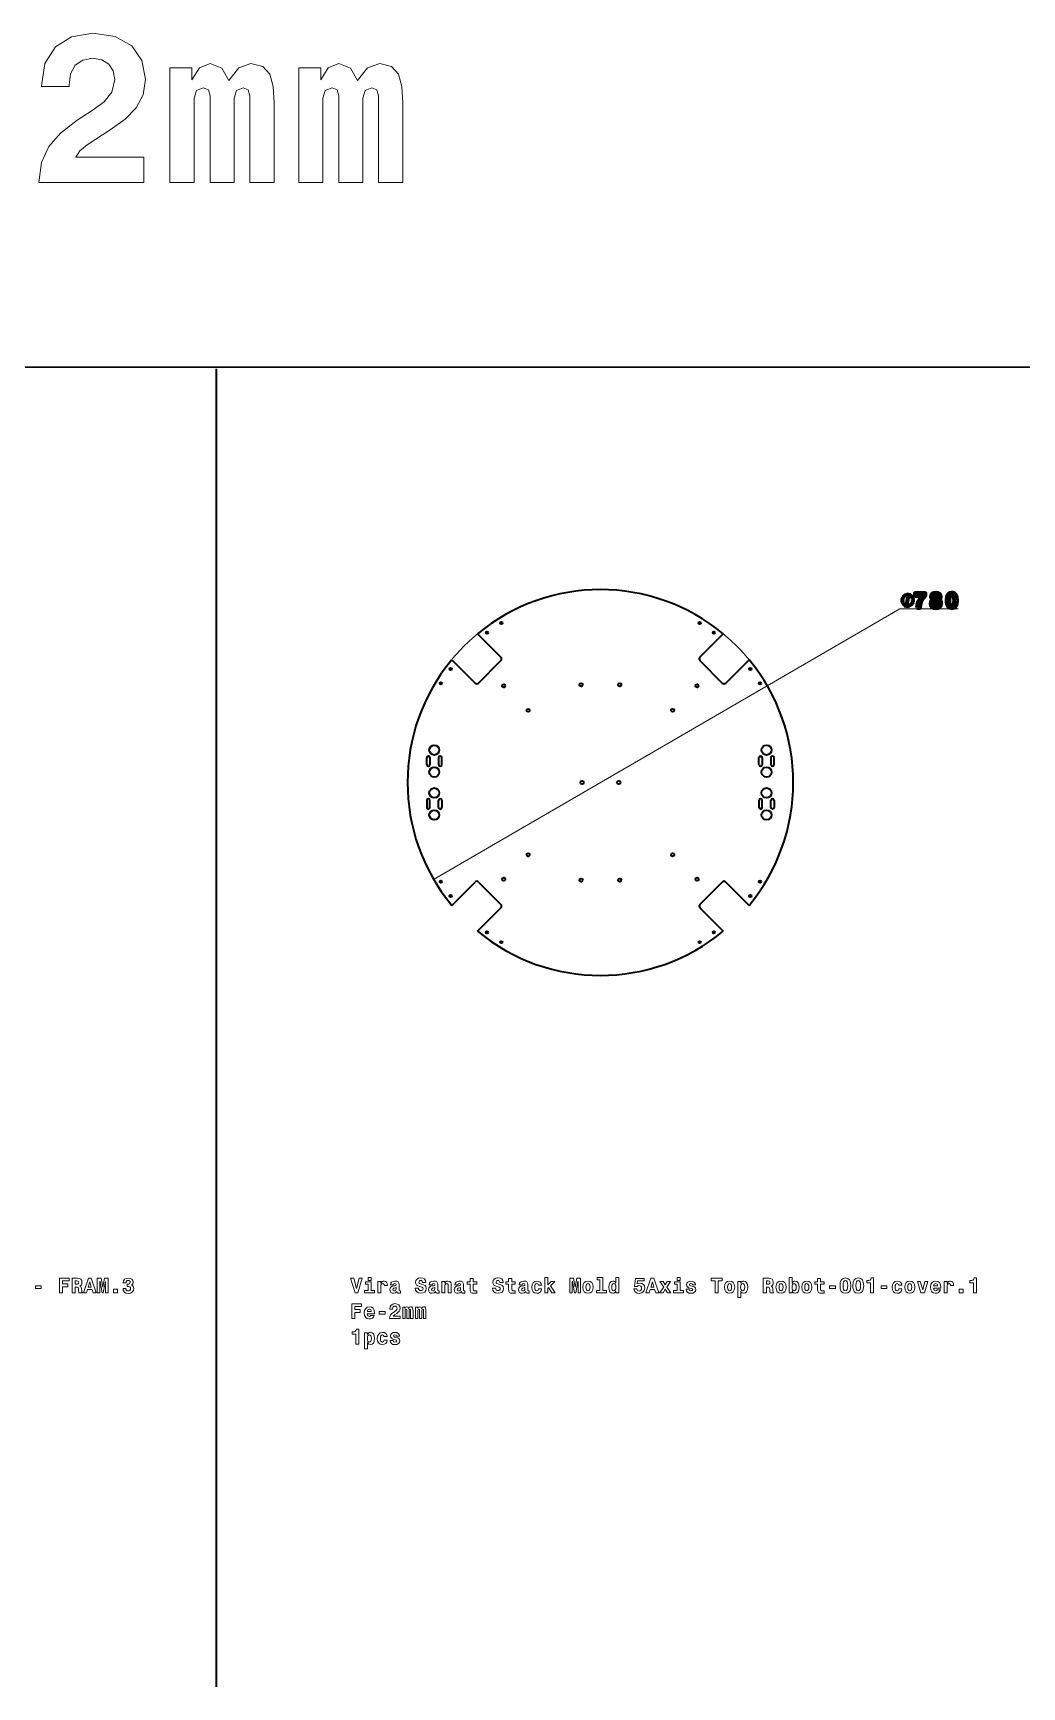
# Model space of a CAD drawing. Extents: x -10871 to 4979, y 1991 to 5869.
# Drawn here: x -2981 to -981, y 2122 to 5466 of the extents above; entities that cross this region are included whole.
import ezdxf

# ---------------------------------------------------------------- set-up
doc = ezdxf.new("R2010")
doc.units = 0

msp = doc.modelspace()

# ---------------------------------------------------------------- linework, layer by layer
at = {"color": 7, "lineweight": 35}
for p, q in [((-10870.9, 4793.2), (4978.8, 4788.4)), ((-2610.6, 4786.7), (-2610.6, 2121.7)), ((-2081.9, 4251.2), (-2034.8, 4204)), ((-1632.4, 4204), (-1585.2, 4251.2)), ((-2134.3, 4198.8), (-2087.1, 4151.7)), ((-2080, 4151.7), (-2034.8, 4196.9)), ((-1632.4, 4196.9), (-1587.1, 4151.7)), ((-1580, 4151.7), (-1532.9, 4198.8)), ((-2134.3, 3702.1), (-2087.1, 3749.3)), ((-2080, 3749.3), (-2034.8, 3704)), ((-1632.4, 3704), (-1587.1, 3749.3)), ((-1580, 3749.3), (-1532.9, 3702.1)), ((-2081.9, 3649.8), (-2034.8, 3696.9)), ((-1632.4, 3696.9), (-1585.2, 3649.8))]:
    msp.add_line(p, q, dxfattribs=at)
at = {"color": 7, "lineweight": 13}
for p, q in [((-2170.8, 3754.7), (-1228.1, 4302)), ((-1228.1, 4302), (-1110, 4302))]:
    msp.add_line(p, q, dxfattribs=at)
at = {"color": 7, "lineweight": 35, "ltscale": 0.3526}
for p, q in [((-2184.8, 3986.7), (-2184.8, 4000.8)), ((-2178.3, 4000.8), (-2178.3, 3986.7)), ((-2160.8, 4000.8), (-2160.8, 3986.7)), ((-2154.3, 3986.7), (-2154.3, 4000.8)), ((-1512.9, 3986.7), (-1512.9, 4000.8)), ((-1506.4, 4000.8), (-1506.4, 3986.7)), ((-1488.9, 4000.8), (-1488.9, 3986.7)), ((-1482.4, 3986.7), (-1482.4, 4000.8)), ((-2184.8, 3914.2), (-2184.8, 3900.1)), ((-2178.3, 3900.1), (-2178.3, 3914.2)), ((-2160.8, 3900.1), (-2160.8, 3914.2)), ((-2154.3, 3914.2), (-2154.3, 3900.1)), ((-1512.9, 3914.2), (-1512.9, 3900.1)), ((-1506.4, 3900.1), (-1506.4, 3914.2)), ((-1488.9, 3900.1), (-1488.9, 3914.2)), ((-1482.4, 3914.2), (-1482.4, 3900.1))]:
    msp.add_line(p, q, dxfattribs=at)
at = {"color": 5, "lineweight": 13}
for points in [[(-2908, 5357.8), (-2908, 5360.4), (-2905, 5383.7), (-2895.5, 5401), (-2880.3, 5411.4), (-2860.5, 5415.3), (-2841.9, 5411.8), (-2827.6, 5403.2), (-2819, 5389.4), (-2815.5, 5372.1), (-2821.6, 5346.1), (-2837.1, 5326.7), (-2861.3, 5309), (-2891.6, 5289.5), (-2925.3, 5263.6), (-2949.1, 5236.3), (-2963.8, 5203.9), (-2969, 5163.7), (-2756.7, 5163.7), (-2756.7, 5215.2), (-2894.2, 5215.2), (-2886, 5227.7), (-2871.3, 5239.8), (-2825, 5270.1), (-2794.8, 5292.1), (-2772.3, 5315), (-2758.4, 5341), (-2753.7, 5372.9), (-2761, 5410.5), (-2781.4, 5439.9), (-2814.6, 5459), (-2859.6, 5465.9), (-2903.3, 5458.5), (-2935.7, 5437.8), (-2956.9, 5404.1), (-2963.8, 5359.1), (-2963.8, 5357.8)], [(-2542.3, 5335.8), (-2542.3, 5163.7), (-2493, 5163.7), (-2493, 5324.1), (-2495.2, 5357.8), (-2502.1, 5382.9), (-2516.4, 5398.4), (-2540.1, 5404.1), (-2564.8, 5395.4), (-2585.1, 5370.3), (-2598.9, 5395), (-2622.7, 5404.1), (-2644.3, 5395.4), (-2659.5, 5371.2), (-2659.5, 5395.9), (-2704, 5395.9), (-2704, 5163.7), (-2655.1, 5163.7), (-2655.1, 5334), (-2650.4, 5349.6), (-2636.5, 5355.2), (-2626.2, 5350.9), (-2622.7, 5338.8), (-2622.7, 5163.7), (-2574.3, 5163.7), (-2574.3, 5334), (-2569.5, 5349.6), (-2555.7, 5355.2), (-2545.8, 5350.9), (-2542.3, 5338.8)], [(-2282.1, 5335.8), (-2282.1, 5163.7), (-2232.8, 5163.7), (-2232.8, 5324.1), (-2235, 5357.8), (-2241.9, 5382.9), (-2256.1, 5398.4), (-2279.9, 5404.1), (-2304.6, 5395.4), (-2324.9, 5370.3), (-2338.7, 5395), (-2362.5, 5404.1), (-2384.1, 5395.4), (-2399.2, 5371.2), (-2399.2, 5395.9), (-2443.7, 5395.9), (-2443.7, 5163.7), (-2394.9, 5163.7), (-2394.9, 5334), (-2390.1, 5349.6), (-2376.3, 5355.2), (-2365.9, 5350.9), (-2362.5, 5338.8), (-2362.5, 5163.7), (-2314.1, 5163.7), (-2314.1, 5334), (-2309.3, 5349.6), (-2295.5, 5355.2), (-2285.5, 5350.9), (-2282.1, 5338.8)]]:
    msp.add_lwpolyline(points, close=True, dxfattribs=at)
at = {"color": 7, "lineweight": 70}
for points in [[(-1201.1, 4319), (-1201.1, 4320), (-1201.6, 4322), (-1202.1, 4323.5), (-1202.6, 4324.5), (-1203.6, 4326), (-1205.1, 4327.5), (-1206.6, 4328.5), (-1207.6, 4329), (-1209.1, 4329.5), (-1211.1, 4330), (-1212.1, 4330), (-1213.1, 4330), (-1215.1, 4329.5), (-1216.6, 4329), (-1217.6, 4328.5), (-1219.1, 4327.5), (-1220.6, 4326), (-1221.6, 4324.5), (-1222.1, 4323.5), (-1222.6, 4322), (-1223.1, 4320), (-1223.1, 4319), (-1223.1, 4318), (-1222.6, 4316), (-1222.1, 4314.5), (-1221.6, 4313.5), (-1220.6, 4312), (-1219.1, 4310.5), (-1217.6, 4309.5), (-1216.6, 4309), (-1215.1, 4308.5), (-1213.1, 4308), (-1212.1, 4308), (-1211.1, 4308), (-1209.1, 4308.5), (-1207.6, 4309), (-1206.6, 4309.5), (-1205.1, 4310.5), (-1203.6, 4312), (-1202.6, 4313.5), (-1202.1, 4314.5), (-1201.6, 4316), (-1201.1, 4318)], [(-1193.6, 4304), (-1187.3, 4304), (-1186.3, 4310.9), (-1184.2, 4317.2), (-1180.9, 4323.1), (-1176.5, 4328.8), (-1176.5, 4333.3), (-1197.9, 4333.3), (-1197.9, 4328.2), (-1183, 4328.2), (-1187.4, 4322.2), (-1190.7, 4316.2), (-1192.7, 4310.1)], [(-1148.6, 4319.9), (-1145.9, 4322.3), (-1145, 4326), (-1145.7, 4329.4), (-1147.7, 4332), (-1150.8, 4333.6), (-1155, 4334.3), (-1159.3, 4333.6), (-1162.4, 4332), (-1164.4, 4329.3), (-1165.1, 4325.8), (-1164.2, 4322.3), (-1161.5, 4319.9), (-1163.5, 4318.5), (-1164.9, 4316.9), (-1165.7, 4314.9), (-1165.9, 4312.6), (-1165.2, 4308.6), (-1163.1, 4305.6), (-1159.7, 4303.8), (-1155, 4303.1), (-1150.5, 4303.8), (-1147.1, 4305.6), (-1145, 4308.6), (-1144.2, 4312.6), (-1144.5, 4314.9), (-1145.3, 4317), (-1146.7, 4318.6)], [(-1155, 4317.4), (-1153.1, 4317), (-1151.6, 4316.1), (-1150.6, 4314.6), (-1150.3, 4312.8), (-1150.6, 4310.8), (-1151.6, 4309.4), (-1153.1, 4308.4), (-1155, 4308.1), (-1157, 4308.4), (-1158.5, 4309.3), (-1159.5, 4310.7), (-1159.8, 4312.6), (-1159.5, 4314.5), (-1158.5, 4316.1), (-1157, 4317)], [(-1155, 4329.4), (-1153.2, 4329.1), (-1151.9, 4328.3), (-1151.1, 4327.2), (-1150.8, 4325.7), (-1151.1, 4324.2), (-1151.9, 4323.1), (-1153.2, 4322.3), (-1155, 4322.1), (-1156.9, 4322.3), (-1158.2, 4323.1), (-1159.1, 4324.2), (-1159.3, 4325.7), (-1159.1, 4327.2), (-1158.2, 4328.3), (-1156.9, 4329.1)], [(-1134, 4319.1), (-1133.8, 4315.3), (-1133.3, 4312), (-1131.3, 4307.1), (-1129.8, 4305.4), (-1127.9, 4304.1), (-1123, 4303.2), (-1118.2, 4304.1), (-1114.8, 4307), (-1113.7, 4309.2), (-1112.8, 4311.8), (-1112.1, 4318.6), (-1112.8, 4325.4), (-1113.7, 4328.1), (-1114.8, 4330.3), (-1118.3, 4333.2), (-1120.5, 4334), (-1123, 4334.2), (-1127.8, 4333.2), (-1131.2, 4330.4), (-1133.3, 4325.7)], [(-1123.1, 4329.2), (-1120.9, 4328.5), (-1119.5, 4326.6), (-1118.7, 4323.3), (-1118.4, 4318.7), (-1118.7, 4314), (-1119.5, 4310.8), (-1120.9, 4308.8), (-1123.1, 4308.2), (-1125.3, 4308.8), (-1126.7, 4310.8), (-1127.5, 4314.2), (-1127.7, 4319), (-1127.4, 4323.5), (-1126.6, 4326.6), (-1125.2, 4328.5)]]:
    msp.add_lwpolyline(points, close=True, dxfattribs=at)
msp.add_lwpolyline([(-1215.1, 4304), (-1209.1, 4334)], dxfattribs=at)
at = {"color": 7, "lineweight": 13}
for points in [[(-1497.7, 4144.9), (-1496.3, 4146.3), (-1498.2, 4145.8)], [(-2169.4, 3756.1), (-2170.8, 3754.7), (-2168.9, 3755.2)]]:
    msp.add_lwpolyline(points, dxfattribs=at)
for points in [[(-2927.2, 2948.4), (-2927.2, 2918.4), (-2921, 2918.4), (-2921, 2931), (-2910.3, 2931), (-2910.3, 2936.7), (-2921, 2936.7), (-2921, 2942.7), (-2907.6, 2942.7), (-2907.6, 2948.4)], [(-2902, 2948.4), (-2902, 2918.4), (-2895.7, 2918.4), (-2895.7, 2930.3), (-2893.6, 2930.3), (-2891.3, 2930), (-2889.9, 2929.1), (-2889.2, 2927.6), (-2888.9, 2925.5), (-2888.6, 2922.4), (-2888.4, 2920), (-2887.9, 2918.4), (-2881, 2918.4), (-2881, 2919.2), (-2882, 2920.4), (-2882.3, 2922.7), (-2882.6, 2926.7), (-2883.3, 2930.2), (-2884.3, 2931.4), (-2885.9, 2932.2), (-2884.1, 2933.4), (-2882.9, 2935.1), (-2882.2, 2937.1), (-2881.9, 2939.7), (-2882.5, 2943.4), (-2884.2, 2946.1), (-2887.1, 2947.8), (-2891, 2948.4)], [(-2868.9, 2948.4), (-2879.1, 2918.4), (-2872.7, 2918.4), (-2870.7, 2925.2), (-2861.5, 2925.2), (-2859.3, 2918.4), (-2852.9, 2918.4), (-2863, 2948.4)], [(-2851, 2948.4), (-2851, 2918.4), (-2845.8, 2918.4), (-2845.8, 2941.5), (-2845.3, 2941.5), (-2841.1, 2918.4), (-2838.7, 2918.4), (-2834.6, 2941.5), (-2834, 2941.5), (-2834, 2918.4), (-2828.9, 2918.4), (-2828.9, 2948.4), (-2836.4, 2948.4), (-2839.8, 2929.9), (-2840, 2929.9), (-2843.4, 2948.4)], [(-2793.1, 2927.6), (-2798.9, 2927.6), (-2798.9, 2927.5), (-2798.3, 2923.2), (-2796.2, 2920.1), (-2792.9, 2918.2), (-2788.4, 2917.5), (-2783.7, 2918.2), (-2780.2, 2920.1), (-2778, 2923.3), (-2777.2, 2927.4), (-2777.6, 2929.7), (-2778.5, 2931.6), (-2779.9, 2933.2), (-2781.9, 2934.4), (-2779.2, 2936.9), (-2778.3, 2940.4), (-2779, 2943.7), (-2781, 2946.3), (-2784.1, 2947.9), (-2788.2, 2948.5), (-2792.5, 2947.9), (-2795.6, 2946), (-2797.6, 2943), (-2798.3, 2938.9), (-2792.6, 2938.9), (-2792.6, 2939.2), (-2792.3, 2941.2), (-2791.5, 2942.6), (-2790.2, 2943.4), (-2788.4, 2943.7), (-2786.8, 2943.4), (-2785.5, 2942.7), (-2784.7, 2941.5), (-2784.4, 2939.9), (-2784.8, 2938.1), (-2785.7, 2936.8), (-2787.4, 2936), (-2789.6, 2935.8), (-2790.3, 2935.8), (-2790.3, 2931.6), (-2789.6, 2931.6), (-2787, 2931.3), (-2785.1, 2930.5), (-2784, 2929.1), (-2783.6, 2927.1), (-2783.9, 2925.1), (-2784.9, 2923.6), (-2786.4, 2922.7), (-2788.5, 2922.5), (-2790.5, 2922.8), (-2791.9, 2923.8), (-2792.9, 2925.4)], [(-2332.4, 2948.4), (-2338.7, 2948.4), (-2329.5, 2918.4), (-2324.4, 2918.4), (-2315.3, 2948.4), (-2321.6, 2948.4), (-2327, 2927.2)], [(-2303, 2949.4), (-2303, 2943.5), (-2296.9, 2943.5), (-2296.9, 2949.4)], [(-2186.5, 2939.4), (-2187.2, 2943.5), (-2189.3, 2946.6), (-2192.6, 2948.5), (-2197.2, 2949.1), (-2201.3, 2948.5), (-2204.4, 2946.5), (-2206.5, 2943.5), (-2207.2, 2939.7), (-2206.7, 2936.5), (-2205.3, 2934.2), (-2202.8, 2932.6), (-2199.4, 2931.5), (-2196.4, 2930.8), (-2194.1, 2930), (-2192.7, 2929), (-2192.2, 2927.2), (-2192.5, 2925.5), (-2193.4, 2924.3), (-2194.9, 2923.4), (-2196.9, 2923.2), (-2198.8, 2923.5), (-2200.3, 2924.5), (-2201.3, 2926.1), (-2201.7, 2928.3), (-2208.1, 2928.3), (-2207.2, 2923.7), (-2205, 2920.4), (-2201.6, 2918.3), (-2197.1, 2917.6), (-2192.2, 2918.3), (-2188.7, 2920.2), (-2186.4, 2923.4), (-2185.6, 2927.5), (-2186.3, 2931.2), (-2188.1, 2933.5), (-2191, 2935.1), (-2194.8, 2936.1), (-2197.3, 2936.7), (-2199.1, 2937.4), (-2200.2, 2938.4), (-2200.6, 2940.1), (-2199.6, 2942.6), (-2198.4, 2943.3), (-2196.8, 2943.6), (-2195.3, 2943.3), (-2194.1, 2942.5), (-2193.1, 2939.8), (-2193.1, 2939.4)], [(-2083.7, 2940.8), (-2091.1, 2940.8), (-2091.1, 2947.6), (-2097.1, 2947.6), (-2097.1, 2940.8), (-2102.9, 2940.8), (-2102.9, 2936), (-2097.1, 2936), (-2097.1, 2925.6), (-2096.8, 2921.9), (-2095.4, 2919.4), (-2092.7, 2918), (-2088.6, 2917.6), (-2083.7, 2917.8), (-2083.7, 2922.7), (-2086.5, 2922.5), (-2088.8, 2922.9), (-2090.2, 2923.9), (-2090.9, 2925.6), (-2091.1, 2927.8), (-2091.1, 2936), (-2083.7, 2936)], [(-2030.4, 2939.4), (-2031.1, 2943.5), (-2033.2, 2946.6), (-2036.5, 2948.5), (-2041, 2949.1), (-2045.1, 2948.5), (-2048.3, 2946.5), (-2050.3, 2943.5), (-2051, 2939.7), (-2050.5, 2936.5), (-2049.1, 2934.2), (-2046.7, 2932.6), (-2043.2, 2931.5), (-2040.3, 2930.8), (-2038, 2930), (-2036.5, 2929), (-2036, 2927.2), (-2036.4, 2925.5), (-2037.3, 2924.3), (-2038.8, 2923.4), (-2040.7, 2923.2), (-2042.6, 2923.5), (-2044.1, 2924.5), (-2045.1, 2926.1), (-2045.5, 2928.3), (-2052, 2928.3), (-2051.1, 2923.7), (-2048.9, 2920.4), (-2045.4, 2918.3), (-2041, 2917.6), (-2036.1, 2918.3), (-2032.5, 2920.2), (-2030.3, 2923.4), (-2029.5, 2927.5), (-2030.1, 2931.2), (-2032, 2933.5), (-2034.9, 2935.1), (-2038.7, 2936.1), (-2041.2, 2936.7), (-2043, 2937.4), (-2044.1, 2938.4), (-2044.5, 2940.1), (-2043.5, 2942.6), (-2042.3, 2943.3), (-2040.7, 2943.6), (-2039.2, 2943.3), (-2038, 2942.5), (-2036.9, 2939.8), (-2036.9, 2939.4)], [(-2005.6, 2940.8), (-2013, 2940.8), (-2013, 2947.6), (-2019.1, 2947.6), (-2019.1, 2940.8), (-2024.9, 2940.8), (-2024.9, 2936), (-2019.1, 2936), (-2019.1, 2925.6), (-2018.7, 2921.9), (-2017.3, 2919.4), (-2014.7, 2918), (-2010.5, 2917.6), (-2005.6, 2917.8), (-2005.6, 2922.7), (-2008.4, 2922.5), (-2010.8, 2922.9), (-2012.2, 2923.9), (-2012.8, 2925.6), (-2013, 2927.8), (-2013, 2936), (-2005.6, 2936)], [(-1945.8, 2949.4), (-1945.8, 2918.4), (-1939.8, 2918.4), (-1939.8, 2927.4), (-1938.2, 2929.1), (-1932, 2918.4), (-1925.3, 2918.4), (-1934.3, 2933), (-1925.6, 2941.6), (-1933.1, 2941.6), (-1939.8, 2934.8), (-1939.8, 2949.4)], [(-1895.6, 2948.4), (-1895.6, 2918.4), (-1890.5, 2918.4), (-1890.5, 2941.5), (-1890, 2941.5), (-1885.8, 2918.4), (-1883.4, 2918.4), (-1879.3, 2941.5), (-1878.7, 2941.5), (-1878.7, 2918.4), (-1873.6, 2918.4), (-1873.6, 2948.4), (-1881.1, 2948.4), (-1884.5, 2929.9), (-1884.7, 2929.9), (-1888.1, 2948.4)], [(-1840.2, 2944.6), (-1834.5, 2944.6), (-1834.5, 2923.2), (-1841.7, 2923.2), (-1841.7, 2918.4), (-1821.5, 2918.4), (-1821.5, 2923.2), (-1828.4, 2923.2), (-1828.4, 2949.4), (-1840.2, 2949.4)], [(-1802.6, 2922), (-1802.6, 2918.4), (-1796.4, 2918.4), (-1796.4, 2949.4), (-1802.6, 2949.4), (-1802.6, 2938), (-1803.8, 2940), (-1805.2, 2941.4), (-1806.7, 2942.1), (-1808.6, 2942.4), (-1811.8, 2941.5), (-1814.4, 2939.1), (-1816.1, 2935.2), (-1816.7, 2930), (-1816.1, 2924.7), (-1814.4, 2920.8), (-1811.8, 2918.4), (-1808.6, 2917.6), (-1806.7, 2917.8), (-1805.1, 2918.6), (-1803.8, 2920)], [(-1759.8, 2926.5), (-1765.7, 2926.5), (-1764.9, 2922.7), (-1762.7, 2919.9), (-1759.5, 2918.2), (-1755.3, 2917.5), (-1750.6, 2918.3), (-1747, 2920.4), (-1744.8, 2923.8), (-1743.9, 2928.2), (-1744.7, 2932.2), (-1746.7, 2935.4), (-1749.9, 2937.4), (-1754, 2938.1), (-1756.9, 2937.7), (-1759.1, 2936.6), (-1758.4, 2942.6), (-1745.3, 2942.6), (-1745.3, 2947.7), (-1762.7, 2947.7), (-1764.6, 2931.5), (-1759.2, 2931.2), (-1757.6, 2932.8), (-1755.2, 2933.3), (-1753.1, 2932.9), (-1751.5, 2931.8), (-1750.5, 2930.1), (-1750.2, 2927.9), (-1750.5, 2925.5), (-1751.5, 2923.7), (-1753.1, 2922.7), (-1755.3, 2922.3), (-1757.1, 2922.6), (-1758.4, 2923.4), (-1759.4, 2924.7)], [(-1731.4, 2948.4), (-1741.6, 2918.4), (-1735.2, 2918.4), (-1733.2, 2925.2), (-1724, 2925.2), (-1721.8, 2918.4), (-1715.4, 2918.4), (-1725.5, 2948.4)], [(-1678.4, 2949.4), (-1678.4, 2943.5), (-1672.3, 2943.5), (-1672.3, 2949.4)], [(-1601.5, 2942.7), (-1601.5, 2918.4), (-1595.2, 2918.4), (-1595.2, 2942.7), (-1587.3, 2942.7), (-1587.3, 2948.4), (-1609.5, 2948.4), (-1609.5, 2942.7)], [(-1504.3, 2948.4), (-1504.3, 2918.4), (-1498, 2918.4), (-1498, 2930.3), (-1495.9, 2930.3), (-1493.6, 2930), (-1492.1, 2929.1), (-1491.4, 2927.6), (-1491.1, 2925.5), (-1490.9, 2922.4), (-1490.7, 2920), (-1490.1, 2918.4), (-1483.3, 2918.4), (-1483.3, 2919.2), (-1484.3, 2920.4), (-1484.6, 2922.7), (-1484.9, 2926.7), (-1485.6, 2930.2), (-1486.6, 2931.4), (-1488.2, 2932.2), (-1486.4, 2933.4), (-1485.1, 2935.1), (-1484.4, 2937.1), (-1484.2, 2939.7), (-1484.8, 2943.4), (-1486.5, 2946.1), (-1489.4, 2947.8), (-1493.3, 2948.4)], [(-1451.9, 2949.4), (-1451.9, 2918.4), (-1445.7, 2918.4), (-1445.7, 2922), (-1444.5, 2920), (-1443.2, 2918.6), (-1439.7, 2917.6), (-1436.5, 2918.4), (-1433.9, 2920.8), (-1432.2, 2924.7), (-1431.5, 2930), (-1432.2, 2935.2), (-1433.9, 2939.1), (-1436.5, 2941.5), (-1439.7, 2942.4), (-1441.6, 2942.1), (-1443.2, 2941.4), (-1444.5, 2940), (-1445.7, 2938), (-1445.7, 2949.4)], [(-1381, 2940.8), (-1388.4, 2940.8), (-1388.4, 2947.6), (-1394.5, 2947.6), (-1394.5, 2940.8), (-1400.3, 2940.8), (-1400.3, 2936), (-1394.5, 2936), (-1394.5, 2925.6), (-1394.1, 2921.9), (-1392.8, 2919.4), (-1390.1, 2918), (-1386, 2917.6), (-1381, 2917.8), (-1381, 2922.7), (-1383.9, 2922.5), (-1386.2, 2922.9), (-1387.6, 2923.9), (-1388.3, 2925.6), (-1388.4, 2927.8), (-1388.4, 2936), (-1381, 2936)], [(-1349, 2933.5), (-1348.9, 2929.7), (-1348.4, 2926.4), (-1346.4, 2921.5), (-1344.9, 2919.8), (-1343, 2918.5), (-1338.1, 2917.6), (-1333.3, 2918.5), (-1329.9, 2921.4), (-1328.8, 2923.6), (-1327.9, 2926.2), (-1327.2, 2933), (-1327.9, 2939.8), (-1328.8, 2942.5), (-1329.9, 2944.7), (-1333.4, 2947.6), (-1335.6, 2948.3), (-1338.1, 2948.6), (-1342.9, 2947.6), (-1346.3, 2944.7), (-1348.4, 2940)], [(-1338.2, 2943.5), (-1336, 2942.9), (-1334.6, 2940.9), (-1333.8, 2937.7), (-1333.5, 2933.1), (-1333.8, 2928.4), (-1334.6, 2925.2), (-1336, 2923.2), (-1338.2, 2922.6), (-1340.4, 2923.2), (-1341.8, 2925.2), (-1342.6, 2928.6), (-1342.8, 2933.4), (-1342.5, 2937.9), (-1341.7, 2941), (-1340.3, 2942.9)], [(-1323, 2933.5), (-1322.9, 2929.7), (-1322.4, 2926.4), (-1320.4, 2921.5), (-1318.9, 2919.8), (-1317, 2918.5), (-1312.1, 2917.6), (-1307.3, 2918.5), (-1303.9, 2921.4), (-1302.8, 2923.6), (-1301.9, 2926.2), (-1301.2, 2933), (-1301.9, 2939.8), (-1302.8, 2942.5), (-1303.9, 2944.7), (-1307.3, 2947.6), (-1309.5, 2948.3), (-1312.1, 2948.6), (-1316.8, 2947.6), (-1320.3, 2944.7), (-1322.3, 2940)], [(-1312.1, 2943.5), (-1310, 2942.9), (-1308.6, 2940.9), (-1307.8, 2937.7), (-1307.5, 2933.1), (-1307.8, 2928.4), (-1308.6, 2925.2), (-1310, 2923.2), (-1312.1, 2922.6), (-1314.3, 2923.2), (-1315.8, 2925.2), (-1316.5, 2928.6), (-1316.8, 2933.4), (-1316.5, 2937.9), (-1315.7, 2941), (-1314.3, 2942.9)], [(-1287.3, 2939), (-1287.3, 2918.4), (-1281.3, 2918.4), (-1281.3, 2948.6), (-1286.2, 2948.6), (-1286.9, 2946), (-1288.4, 2944.4), (-1290.8, 2943.5), (-1294.2, 2943.3), (-1294.5, 2943.3), (-1294.5, 2939)], [(-1079.1, 2939), (-1079.1, 2918.4), (-1073.1, 2918.4), (-1073.1, 2948.6), (-1078, 2948.6), (-1078.7, 2946), (-1080.2, 2944.4), (-1082.6, 2943.5), (-1086, 2943.3), (-1086.3, 2943.3), (-1086.3, 2939)], [(-2976, 2932.9), (-2976, 2927.1), (-2964.1, 2927.1), (-2964.1, 2932.9)], [(-2895.7, 2942.7), (-2892.4, 2942.7), (-2889.4, 2942), (-2888.7, 2941), (-2888.4, 2939.5), (-2888.7, 2937.7), (-2889.5, 2936.6), (-2890.8, 2936.1), (-2892.6, 2936), (-2895.7, 2936)], [(-2866, 2940.9), (-2863, 2930.3), (-2869.1, 2930.3)], [(-2817.9, 2926.3), (-2817.9, 2918.4), (-2809.9, 2918.4), (-2809.9, 2926.3)], [(-2290.2, 2923.2), (-2296.9, 2923.2), (-2296.9, 2940.8), (-2308.6, 2940.8), (-2308.6, 2936), (-2303, 2936), (-2303, 2923.2), (-2310.3, 2923.2), (-2310.3, 2918.4), (-2290.2, 2918.4)], [(-2283.7, 2941.6), (-2283.7, 2918.4), (-2277.4, 2918.4), (-2277.4, 2930.2), (-2277.3, 2933.3), (-2276.7, 2935.5), (-2275.5, 2936.9), (-2273.5, 2937.4), (-2271.3, 2936.4), (-2270.7, 2935.2), (-2270.4, 2933.6), (-2270.4, 2933.5), (-2264.4, 2933.5), (-2264.4, 2933.9), (-2264.8, 2937.6), (-2266, 2940.2), (-2267.9, 2941.8), (-2270.7, 2942.4), (-2273, 2942.1), (-2274.8, 2941.2), (-2276.3, 2939.7), (-2277.4, 2937.7), (-2277.4, 2941.6)], [(-2252.1, 2934.6), (-2251.4, 2936.8), (-2249.2, 2937.6), (-2247.1, 2937), (-2246.5, 2935.3), (-2246.7, 2933.9), (-2247.6, 2933.3), (-2249.1, 2933), (-2251.6, 2932.8), (-2254.8, 2931.9), (-2257.2, 2930.3), (-2258.6, 2928), (-2259.1, 2925), (-2258.6, 2921.9), (-2257.2, 2919.5), (-2254.9, 2918.1), (-2251.8, 2917.6), (-2248.1, 2918.5), (-2244.9, 2921.2), (-2244.4, 2919.6), (-2243.5, 2918.6), (-2242.2, 2918.1), (-2240.3, 2917.9), (-2237.9, 2918.2), (-2237.9, 2922.7), (-2238.9, 2922.6), (-2240.3, 2923.1), (-2240.5, 2924.9), (-2240.5, 2935.2), (-2241.1, 2938.3), (-2242.6, 2940.6), (-2245.3, 2941.9), (-2249.2, 2942.4), (-2252.9, 2941.8), (-2255.7, 2940.3), (-2257.4, 2938), (-2258, 2934.9), (-2258, 2934.6)], [(-2246.5, 2926.7), (-2246.9, 2924.9), (-2247.8, 2923.6), (-2249.1, 2922.7), (-2250.7, 2922.4), (-2252.5, 2923.2), (-2253.2, 2925.1), (-2252.6, 2926.9), (-2251.1, 2927.9), (-2248.4, 2928.4), (-2246.5, 2929.4)], [(-2174, 2934.6), (-2173.3, 2936.8), (-2171.1, 2937.6), (-2169.1, 2937), (-2168.4, 2935.3), (-2168.6, 2933.9), (-2169.5, 2933.3), (-2171.1, 2933), (-2173.5, 2932.8), (-2176.8, 2931.9), (-2179.1, 2930.3), (-2180.6, 2928), (-2181.1, 2925), (-2180.6, 2921.9), (-2179.1, 2919.5), (-2176.9, 2918.1), (-2173.7, 2917.6), (-2170, 2918.5), (-2166.8, 2921.2), (-2166.3, 2919.6), (-2165.4, 2918.6), (-2164.1, 2918.1), (-2162.2, 2917.9), (-2159.8, 2918.2), (-2159.8, 2922.7), (-2160.8, 2922.6), (-2162.2, 2923.1), (-2162.5, 2924.9), (-2162.5, 2935.2), (-2163, 2938.3), (-2164.5, 2940.6), (-2167.3, 2941.9), (-2171.1, 2942.4), (-2174.8, 2941.8), (-2177.6, 2940.3), (-2179.4, 2938), (-2179.9, 2934.9), (-2179.9, 2934.6)], [(-2168.5, 2926.7), (-2168.8, 2924.9), (-2169.7, 2923.6), (-2171.1, 2922.7), (-2172.7, 2922.4), (-2174.4, 2923.2), (-2175.1, 2925.1), (-2174.6, 2926.9), (-2173, 2927.9), (-2170.4, 2928.4), (-2168.5, 2929.4)], [(-2154.4, 2941.6), (-2154.4, 2918.4), (-2148.2, 2918.4), (-2148.2, 2929.9), (-2148, 2933.1), (-2147.4, 2935.3), (-2146.1, 2936.7), (-2144.2, 2937.1), (-2142.6, 2936.7), (-2141.7, 2935.6), (-2141.4, 2933.7), (-2141.3, 2931.3), (-2141.3, 2918.4), (-2135.1, 2918.4), (-2135.1, 2932.5), (-2135.4, 2936.6), (-2136.2, 2939.7), (-2138.2, 2941.7), (-2141.8, 2942.4), (-2143.8, 2942.1), (-2145.6, 2941.3), (-2147, 2940), (-2148.2, 2938), (-2148.2, 2941.6)], [(-2122, 2934.6), (-2121.3, 2936.8), (-2119.1, 2937.6), (-2117, 2937), (-2116.3, 2935.3), (-2116.6, 2933.9), (-2117.5, 2933.3), (-2119, 2933), (-2121.4, 2932.8), (-2124.7, 2931.9), (-2127.1, 2930.3), (-2128.5, 2928), (-2129, 2925), (-2128.5, 2921.9), (-2127.1, 2919.5), (-2124.8, 2918.1), (-2121.7, 2917.6), (-2118, 2918.5), (-2114.7, 2921.2), (-2114.3, 2919.6), (-2113.4, 2918.6), (-2112.1, 2918.1), (-2110.2, 2917.9), (-2107.7, 2918.2), (-2107.7, 2922.7), (-2108.8, 2922.6), (-2110.2, 2923.1), (-2110.4, 2924.9), (-2110.4, 2935.2), (-2110.9, 2938.3), (-2112.5, 2940.6), (-2115.2, 2941.9), (-2119.1, 2942.4), (-2122.8, 2941.8), (-2125.5, 2940.3), (-2127.3, 2938), (-2127.9, 2934.9), (-2127.9, 2934.6)], [(-2116.4, 2926.7), (-2116.8, 2924.9), (-2117.7, 2923.6), (-2119, 2922.7), (-2120.6, 2922.4), (-2122.4, 2923.2), (-2123, 2925.1), (-2122.5, 2926.9), (-2121, 2927.9), (-2118.3, 2928.4), (-2116.4, 2929.4)], [(-1991.8, 2934.6), (-1991.2, 2936.8), (-1988.9, 2937.6), (-1986.9, 2937), (-1986.2, 2935.3), (-1986.5, 2933.9), (-1987.3, 2933.3), (-1988.9, 2933), (-1991.3, 2932.8), (-1994.6, 2931.9), (-1997, 2930.3), (-1998.4, 2928), (-1998.9, 2925), (-1998.4, 2921.9), (-1997, 2919.5), (-1994.7, 2918.1), (-1991.6, 2917.6), (-1987.9, 2918.5), (-1984.6, 2921.2), (-1984.1, 2919.6), (-1983.2, 2918.6), (-1981.9, 2918.1), (-1980.1, 2917.9), (-1977.6, 2918.2), (-1977.6, 2922.7), (-1978.7, 2922.6), (-1980, 2923.1), (-1980.3, 2924.9), (-1980.3, 2935.2), (-1980.8, 2938.3), (-1982.4, 2940.6), (-1985.1, 2941.9), (-1988.9, 2942.4), (-1992.7, 2941.8), (-1995.4, 2940.3), (-1997.2, 2938), (-1997.8, 2934.9), (-1997.8, 2934.6)], [(-1986.3, 2926.7), (-1986.7, 2924.9), (-1987.6, 2923.6), (-1988.9, 2922.7), (-1990.5, 2922.4), (-1992.3, 2923.2), (-1992.9, 2925.1), (-1992.4, 2926.9), (-1990.9, 2927.9), (-1988.2, 2928.4), (-1986.3, 2929.4)], [(-1958.5, 2926.7), (-1959.7, 2923.8), (-1962.2, 2922.8), (-1963.9, 2923.2), (-1965.2, 2924.6), (-1966, 2926.9), (-1966.3, 2930), (-1966, 2933.2), (-1965.2, 2935.4), (-1963.9, 2936.8), (-1962.2, 2937.3), (-1959.7, 2936.4), (-1958.6, 2933.9), (-1952.5, 2933.9), (-1953.4, 2937.4), (-1955.3, 2940.1), (-1958.3, 2941.8), (-1962.1, 2942.4), (-1966.4, 2941.5), (-1969.7, 2939), (-1971.8, 2935.1), (-1972.5, 2929.9), (-1971.8, 2924.8), (-1969.8, 2920.9), (-1966.6, 2918.4), (-1962.4, 2917.6), (-1958.5, 2918.2), (-1955.4, 2920), (-1953.4, 2922.9), (-1952.5, 2926.7)], [(-1868.9, 2930), (-1868.2, 2924.6), (-1866.1, 2920.7), (-1862.9, 2918.4), (-1858.6, 2917.6), (-1854.3, 2918.4), (-1851.1, 2920.7), (-1849, 2924.6), (-1848.3, 2930), (-1849, 2935.2), (-1851.1, 2939.2), (-1854.3, 2941.5), (-1858.6, 2942.4), (-1862.9, 2941.5), (-1866.1, 2939.2), (-1868.2, 2935.2)], [(-1858.6, 2937.3), (-1856.8, 2936.8), (-1855.5, 2935.4), (-1854.8, 2933.1), (-1854.5, 2930), (-1854.8, 2926.8), (-1855.5, 2924.6), (-1856.8, 2923.2), (-1858.6, 2922.7), (-1860.3, 2923.2), (-1861.6, 2924.6), (-1862.4, 2926.9), (-1862.7, 2930.2), (-1862.4, 2933.2), (-1861.6, 2935.4), (-1860.3, 2936.8)], [(-1806.5, 2937.2), (-1804.7, 2936.7), (-1803.4, 2935.4), (-1802.6, 2933.1), (-1802.2, 2930), (-1802.6, 2926.8), (-1803.4, 2924.6), (-1804.8, 2923.2), (-1806.5, 2922.7), (-1808.2, 2923.2), (-1809.5, 2924.6), (-1810.3, 2926.8), (-1810.5, 2930), (-1810.3, 2933.1), (-1809.5, 2935.4), (-1808.2, 2936.7)], [(-1728.5, 2940.9), (-1725.5, 2930.3), (-1731.6, 2930.3)], [(-1705.5, 2930.3), (-1713.8, 2918.4), (-1706.9, 2918.4), (-1702.4, 2925.7), (-1698, 2918.4), (-1691.1, 2918.4), (-1699.4, 2930.3), (-1691.7, 2941.6), (-1698.5, 2941.6), (-1702.5, 2934.9), (-1706.4, 2941.6), (-1713.2, 2941.6)], [(-1665.6, 2923.2), (-1672.3, 2923.2), (-1672.3, 2940.8), (-1684, 2940.8), (-1684, 2936), (-1678.4, 2936), (-1678.4, 2923.2), (-1685.8, 2923.2), (-1685.8, 2918.4), (-1665.6, 2918.4)], [(-1649.1, 2927.6), (-1647.4, 2926.8), (-1646.8, 2925.2), (-1647.8, 2923.3), (-1650.5, 2922.6), (-1653.2, 2923.4), (-1654.2, 2925.9), (-1660.1, 2925.9), (-1659.5, 2922.3), (-1657.6, 2919.7), (-1654.6, 2918.1), (-1650.6, 2917.6), (-1646.4, 2918.1), (-1643.3, 2919.7), (-1641.4, 2922.2), (-1640.7, 2925.5), (-1641.2, 2928.1), (-1642.5, 2930.1), (-1644.7, 2931.6), (-1647.8, 2932.4), (-1651.2, 2933), (-1652.8, 2933.7), (-1653.4, 2935.3), (-1652.7, 2936.8), (-1650.6, 2937.4), (-1648.3, 2936.7), (-1647.3, 2935.1), (-1641.4, 2935.1), (-1641.4, 2935.1), (-1642, 2938.1), (-1643.9, 2940.4), (-1646.8, 2941.8), (-1650.6, 2942.4), (-1654.4, 2941.8), (-1657.1, 2940.3), (-1658.9, 2938), (-1659.4, 2935), (-1659, 2932.5), (-1657.7, 2930.5), (-1655.6, 2929), (-1652.8, 2928.2)], [(-1582.6, 2930), (-1581.9, 2924.6), (-1579.9, 2920.7), (-1576.6, 2918.4), (-1572.3, 2917.6), (-1568, 2918.4), (-1564.8, 2920.7), (-1562.8, 2924.6), (-1562, 2930), (-1562.8, 2935.2), (-1564.8, 2939.2), (-1568.1, 2941.5), (-1572.4, 2942.4), (-1576.6, 2941.5), (-1579.9, 2939.2), (-1581.9, 2935.2)], [(-1572.3, 2937.3), (-1570.6, 2936.8), (-1569.3, 2935.4), (-1568.5, 2933.1), (-1568.2, 2930), (-1568.5, 2926.8), (-1569.3, 2924.6), (-1570.6, 2923.2), (-1572.3, 2922.7), (-1574.1, 2923.2), (-1575.4, 2924.6), (-1576.2, 2926.9), (-1576.4, 2930.2), (-1576.2, 2933.2), (-1575.3, 2935.4), (-1574, 2936.8)], [(-1556, 2941.6), (-1556, 2909.4), (-1549.8, 2909.4), (-1549.8, 2922), (-1548.6, 2920), (-1547.2, 2918.6), (-1543.8, 2917.6), (-1540.5, 2918.4), (-1538, 2920.8), (-1536.3, 2924.7), (-1535.6, 2930), (-1536.3, 2935.2), (-1538, 2939.1), (-1540.5, 2941.5), (-1543.8, 2942.4), (-1545.7, 2942.1), (-1547.2, 2941.4), (-1548.6, 2940), (-1549.8, 2938), (-1549.8, 2941.6)], [(-1545.9, 2937.2), (-1544.2, 2936.7), (-1542.9, 2935.4), (-1542.1, 2933.1), (-1541.8, 2930), (-1542.1, 2926.8), (-1542.9, 2924.6), (-1544.2, 2923.2), (-1545.9, 2922.7), (-1547.7, 2923.2), (-1549, 2924.6), (-1549.8, 2926.9), (-1550.1, 2930.2), (-1549.8, 2933.2), (-1549, 2935.4), (-1547.6, 2936.7)], [(-1498, 2942.7), (-1494.6, 2942.7), (-1491.7, 2942), (-1491, 2941), (-1490.7, 2939.5), (-1491, 2937.7), (-1491.7, 2936.6), (-1493, 2936.1), (-1494.9, 2936), (-1498, 2936)], [(-1478.5, 2930), (-1477.8, 2924.6), (-1475.8, 2920.7), (-1472.6, 2918.4), (-1468.2, 2917.6), (-1463.9, 2918.4), (-1460.7, 2920.7), (-1458.7, 2924.6), (-1457.9, 2930), (-1458.7, 2935.2), (-1460.7, 2939.2), (-1464, 2941.5), (-1468.3, 2942.4), (-1472.6, 2941.5), (-1475.8, 2939.2), (-1477.8, 2935.2)], [(-1468.2, 2937.3), (-1466.5, 2936.8), (-1465.2, 2935.4), (-1464.4, 2933.1), (-1464.1, 2930), (-1464.4, 2926.8), (-1465.2, 2924.6), (-1466.5, 2923.2), (-1468.2, 2922.7), (-1470, 2923.2), (-1471.3, 2924.6), (-1472.1, 2926.9), (-1472.3, 2930.2), (-1472.1, 2933.2), (-1471.3, 2935.4), (-1470, 2936.8)], [(-1441.8, 2937.2), (-1440.1, 2936.7), (-1438.8, 2935.4), (-1438, 2933.1), (-1437.7, 2930), (-1438, 2926.8), (-1438.8, 2924.6), (-1440.1, 2923.2), (-1441.8, 2922.7), (-1443.6, 2923.2), (-1444.9, 2924.6), (-1445.7, 2926.9), (-1446, 2930.2), (-1445.7, 2933.2), (-1444.9, 2935.4), (-1443.5, 2936.7)], [(-1426.5, 2930), (-1425.8, 2924.6), (-1423.7, 2920.7), (-1420.5, 2918.4), (-1416.2, 2917.6), (-1411.9, 2918.4), (-1408.7, 2920.7), (-1406.6, 2924.6), (-1405.9, 2930), (-1406.6, 2935.2), (-1408.7, 2939.2), (-1411.9, 2941.5), (-1416.2, 2942.4), (-1420.5, 2941.5), (-1423.7, 2939.2), (-1425.8, 2935.2)], [(-1416.2, 2937.3), (-1414.5, 2936.8), (-1413.2, 2935.4), (-1412.4, 2933.1), (-1412.1, 2930), (-1412.4, 2926.8), (-1413.2, 2924.6), (-1414.5, 2923.2), (-1416.2, 2922.7), (-1418, 2923.2), (-1419.3, 2924.6), (-1420, 2926.9), (-1420.3, 2930.2), (-1420, 2933.2), (-1419.2, 2935.4), (-1417.9, 2936.8)], [(-1370.1, 2932.9), (-1370.1, 2927.1), (-1358.2, 2927.1), (-1358.2, 2932.9)], [(-1266, 2932.9), (-1266, 2927.1), (-1254.1, 2927.1), (-1254.1, 2932.9)], [(-1229.9, 2926.7), (-1231.1, 2923.8), (-1233.5, 2922.8), (-1235.3, 2923.2), (-1236.6, 2924.6), (-1237.3, 2926.9), (-1237.6, 2930), (-1237.3, 2933.2), (-1236.5, 2935.4), (-1235.2, 2936.8), (-1233.5, 2937.3), (-1231.1, 2936.4), (-1229.9, 2933.9), (-1223.8, 2933.9), (-1224.7, 2937.4), (-1226.7, 2940.1), (-1229.6, 2941.8), (-1233.4, 2942.4), (-1237.7, 2941.5), (-1241, 2939), (-1243.1, 2935.1), (-1243.8, 2929.9), (-1243.1, 2924.8), (-1241.2, 2920.9), (-1238, 2918.4), (-1233.8, 2917.6), (-1229.8, 2918.2), (-1226.8, 2920), (-1224.7, 2922.9), (-1223.8, 2926.7)], [(-1218.3, 2930), (-1217.6, 2924.6), (-1215.6, 2920.7), (-1212.3, 2918.4), (-1208, 2917.6), (-1203.7, 2918.4), (-1200.5, 2920.7), (-1198.4, 2924.6), (-1197.7, 2930), (-1198.4, 2935.2), (-1200.5, 2939.2), (-1203.8, 2941.5), (-1208, 2942.4), (-1212.3, 2941.5), (-1215.6, 2939.2), (-1217.6, 2935.2)], [(-1208, 2937.3), (-1206.3, 2936.8), (-1205, 2935.4), (-1204.2, 2933.1), (-1203.9, 2930), (-1204.2, 2926.8), (-1205, 2924.6), (-1206.3, 2923.2), (-1208, 2922.7), (-1209.8, 2923.2), (-1211.1, 2924.6), (-1211.8, 2926.9), (-1212.1, 2930.2), (-1211.8, 2933.2), (-1211, 2935.4), (-1209.7, 2936.8)], [(-1192.5, 2941.6), (-1185.5, 2918.4), (-1178.4, 2918.4), (-1171.5, 2941.6), (-1177.3, 2941.6), (-1181.9, 2924.9), (-1186.7, 2941.6)], [(-1152.4, 2924.6), (-1153.7, 2923.1), (-1155.6, 2922.6), (-1157.2, 2923), (-1158.5, 2924), (-1159.5, 2925.7), (-1159.9, 2928.1), (-1145.4, 2928.1), (-1145.4, 2929.7), (-1146.1, 2935.1), (-1148.1, 2939.2), (-1151.4, 2941.6), (-1155.8, 2942.4), (-1160, 2941.5), (-1163.2, 2939.1), (-1165.3, 2935.2), (-1166, 2930), (-1165.3, 2924.7), (-1163.2, 2920.8), (-1160.1, 2918.4), (-1155.9, 2917.6), (-1152.4, 2918), (-1149.7, 2919.2), (-1147.6, 2921.4), (-1146, 2924.6)], [(-1151.8, 2932.6), (-1159.8, 2932.6), (-1159.5, 2934.5), (-1158.5, 2936.1), (-1157.3, 2937), (-1155.8, 2937.3), (-1154.2, 2937), (-1152.9, 2936.1), (-1152.1, 2934.6)], [(-1138.7, 2941.6), (-1138.7, 2918.4), (-1132.4, 2918.4), (-1132.4, 2930.2), (-1132.3, 2933.3), (-1131.7, 2935.5), (-1130.4, 2936.9), (-1128.5, 2937.4), (-1126.3, 2936.4), (-1125.6, 2935.2), (-1125.4, 2933.6), (-1125.4, 2933.5), (-1119.4, 2933.5), (-1119.4, 2933.9), (-1119.8, 2937.6), (-1120.9, 2940.2), (-1122.9, 2941.8), (-1125.7, 2942.4), (-1127.9, 2942.1), (-1129.8, 2941.2), (-1131.3, 2939.7), (-1132.4, 2937.7), (-1132.4, 2941.6)], [(-1107.9, 2926.3), (-1107.9, 2918.4), (-1099.9, 2918.4), (-1099.9, 2926.3)], [(-2336.2, 2896.5), (-2336.2, 2866.5), (-2330, 2866.5), (-2330, 2879.1), (-2319.3, 2879.1), (-2319.3, 2884.8), (-2330, 2884.8), (-2330, 2890.8), (-2316.6, 2890.8), (-2316.6, 2896.5)], [(-2297.5, 2872.7), (-2298.8, 2871.3), (-2300.6, 2870.7), (-2302.3, 2871.1), (-2303.6, 2872.1), (-2304.5, 2873.8), (-2304.9, 2876.2), (-2290.5, 2876.2), (-2290.4, 2877.8), (-2291.1, 2883.3), (-2293.1, 2887.3), (-2296.4, 2889.7), (-2300.8, 2890.5), (-2305, 2889.7), (-2308.2, 2887.2), (-2310.3, 2883.3), (-2311, 2878.1), (-2310.3, 2872.9), (-2308.2, 2868.9), (-2305.1, 2866.5), (-2300.9, 2865.7), (-2297.5, 2866.1), (-2294.7, 2867.4), (-2292.6, 2869.5), (-2291, 2872.7)], [(-2296.8, 2880.7), (-2304.8, 2880.7), (-2304.5, 2882.7), (-2303.6, 2884.2), (-2302.3, 2885.1), (-2300.8, 2885.5), (-2299.2, 2885.1), (-2297.9, 2884.2), (-2297.2, 2882.7)], [(-2280.9, 2881), (-2280.9, 2875.2), (-2269, 2875.2), (-2269, 2881)], [(-2253.8, 2885.9), (-2253.8, 2886.2), (-2253.5, 2888.5), (-2252.6, 2890.2), (-2251.1, 2891.3), (-2249.1, 2891.7), (-2247.2, 2891.3), (-2245.8, 2890.4), (-2244.9, 2889.1), (-2244.6, 2887.3), (-2245.2, 2884.7), (-2246.8, 2882.8), (-2249.2, 2881), (-2252.2, 2879.1), (-2255.6, 2876.5), (-2258, 2873.8), (-2259.4, 2870.5), (-2259.9, 2866.5), (-2238.7, 2866.5), (-2238.7, 2871.6), (-2252.5, 2871.6), (-2251.6, 2872.9), (-2250.2, 2874.1), (-2245.5, 2877.1), (-2242.5, 2879.3), (-2240.3, 2881.6), (-2238.9, 2884.2), (-2238.4, 2887.4), (-2239.1, 2891.2), (-2241.2, 2894.1), (-2244.5, 2896), (-2249, 2896.7), (-2253.4, 2896), (-2256.6, 2893.9), (-2258.7, 2890.5), (-2259.4, 2886), (-2259.4, 2885.9)], [(-2217.3, 2883.7), (-2217.3, 2866.5), (-2212.3, 2866.5), (-2212.3, 2882.5), (-2212.6, 2885.9), (-2213.3, 2888.4), (-2214.7, 2890), (-2217.1, 2890.5), (-2219.5, 2889.7), (-2221.6, 2887.2), (-2222.9, 2889.6), (-2225.3, 2890.5), (-2227.5, 2889.7), (-2229, 2887.2), (-2229, 2889.7), (-2233.4, 2889.7), (-2233.4, 2866.5), (-2228.6, 2866.5), (-2228.6, 2883.5), (-2228.1, 2885.1), (-2226.7, 2885.6), (-2225.7, 2885.2), (-2225.3, 2884), (-2225.3, 2866.5), (-2220.5, 2866.5), (-2220.5, 2883.5), (-2220, 2885.1), (-2218.6, 2885.6), (-2217.6, 2885.2), (-2217.3, 2884)], [(-2191.3, 2883.7), (-2191.3, 2866.5), (-2186.3, 2866.5), (-2186.3, 2882.5), (-2186.5, 2885.9), (-2187.2, 2888.4), (-2188.7, 2890), (-2191, 2890.5), (-2193.5, 2889.7), (-2195.5, 2887.2), (-2196.9, 2889.6), (-2199.3, 2890.5), (-2201.5, 2889.7), (-2203, 2887.2), (-2203, 2889.7), (-2207.4, 2889.7), (-2207.4, 2866.5), (-2202.5, 2866.5), (-2202.5, 2883.5), (-2202.1, 2885.1), (-2200.7, 2885.6), (-2199.6, 2885.2), (-2199.3, 2884), (-2199.3, 2866.5), (-2194.5, 2866.5), (-2194.5, 2883.5), (-2194, 2885.1), (-2192.6, 2885.6), (-2191.6, 2885.2), (-2191.3, 2884)], [(-2328.2, 2835.3), (-2328.2, 2814.6), (-2322.2, 2814.6), (-2322.2, 2844.8), (-2327.1, 2844.8), (-2327.8, 2842.2), (-2329.3, 2840.6), (-2331.7, 2839.7), (-2335.1, 2839.5), (-2335.4, 2839.5), (-2335.4, 2835.3)], [(-2310.6, 2837.9), (-2310.6, 2805.6), (-2304.5, 2805.6), (-2304.5, 2818.2), (-2303.3, 2816.2), (-2301.9, 2814.8), (-2298.5, 2813.8), (-2295.2, 2814.6), (-2292.6, 2817), (-2290.9, 2821), (-2290.3, 2826.3), (-2290.9, 2831.5), (-2292.6, 2835.4), (-2295.2, 2837.8), (-2298.5, 2838.7), (-2300.4, 2838.4), (-2301.9, 2837.6), (-2303.3, 2836.2), (-2304.5, 2834.3), (-2304.5, 2837.9)], [(-2300.5, 2833.5), (-2298.9, 2833), (-2297.6, 2831.6), (-2296.8, 2829.4), (-2296.5, 2826.3), (-2296.8, 2823.1), (-2297.6, 2820.8), (-2298.9, 2819.4), (-2300.5, 2819), (-2302.3, 2819.4), (-2303.7, 2820.9), (-2304.5, 2823.2), (-2304.8, 2826.4), (-2304.5, 2829.5), (-2303.6, 2831.7), (-2302.3, 2833)], [(-2270.8, 2822.9), (-2272, 2820.1), (-2274.5, 2819), (-2276.2, 2819.5), (-2277.5, 2820.9), (-2278.3, 2823.1), (-2278.5, 2826.3), (-2278.3, 2829.4), (-2277.4, 2831.7), (-2276.2, 2833), (-2274.5, 2833.5), (-2272, 2832.6), (-2270.8, 2830.1), (-2264.7, 2830.1), (-2265.6, 2833.7), (-2267.6, 2836.4), (-2270.5, 2838.1), (-2274.3, 2838.7), (-2278.7, 2837.8), (-2281.9, 2835.2), (-2284.1, 2831.3), (-2284.8, 2826.2), (-2284.1, 2821.1), (-2282.1, 2817.2), (-2278.9, 2814.7), (-2274.7, 2813.8), (-2270.7, 2814.5), (-2267.7, 2816.2), (-2265.6, 2819.1), (-2264.7, 2822.9)], [(-2247.6, 2823.8), (-2245.9, 2823), (-2245.3, 2821.5), (-2246.3, 2819.6), (-2249, 2818.8), (-2251.7, 2819.7), (-2252.7, 2822.1), (-2258.6, 2822.1), (-2258, 2818.6), (-2256.1, 2815.9), (-2253.2, 2814.4), (-2249.1, 2813.8), (-2244.9, 2814.4), (-2241.8, 2815.9), (-2239.9, 2818.4), (-2239.3, 2821.8), (-2239.8, 2824.4), (-2241.1, 2826.4), (-2243.3, 2827.8), (-2246.4, 2828.7), (-2249.7, 2829.2), (-2251.3, 2830), (-2251.9, 2831.5), (-2251.2, 2833), (-2249.2, 2833.7), (-2246.8, 2833), (-2245.9, 2831.3), (-2239.9, 2831.3), (-2239.9, 2831.4), (-2240.6, 2834.3), (-2242.4, 2836.6), (-2245.3, 2838.1), (-2249.1, 2838.6), (-2252.9, 2838.1), (-2255.7, 2836.6), (-2257.4, 2834.3), (-2258, 2831.2), (-2257.5, 2828.7), (-2256.2, 2826.7), (-2254.1, 2825.3), (-2251.3, 2824.5)]]:
    msp.add_lwpolyline(points, close=True, dxfattribs=at)
at = {"color": 7, "lineweight": 35}
for centre, radius in [((-2063, 4253.4), 2.25), ((-2034.1, 4273.2), 2.25), ((-1633, 4273.2), 2.25), ((-1604.2, 4253.4), 2.25), ((-2136.5, 4179.9), 2.25), ((-1530.6, 4179.9), 2.25), ((-2156.3, 4151), 2.25), ((-2029.1, 4146), 3.25), ((-1872.7, 4148.1), 3.4), ((-1794.4, 4148.1), 3.4), ((-1638, 4146), 3.25), ((-1510.8, 4151), 2.25), ((-1979.6, 4096.5), 3.25), ((-1687.5, 4096.5), 3.25), ((-2169.5, 4016.1), 10), ((-1497.6, 4016.1), 10), ((-2169.5, 3971.5), 10), ((-1497.6, 3971.5), 10), ((-1870.7, 3950.5), 3.4), ((-1796.5, 3950.5), 3.4), ((-2169.5, 3929.5), 10), ((-1497.6, 3929.5), 10), ((-2169.5, 3884.9), 10), ((-1497.6, 3884.9), 10), ((-1979.6, 3804.4), 3.25), ((-1687.5, 3804.4), 3.25), ((-2156.3, 3749.9), 2.25), ((-2029.1, 3754.9), 3.25), ((-1872.7, 3753.1), 3.4), ((-1794.4, 3753.1), 3.4), ((-1638, 3754.9), 3.25), ((-1510.8, 3749.9), 2.25), ((-2136.5, 3721.1), 2.25), ((-1530.6, 3721.1), 2.25), ((-2063, 3647.5), 2.25), ((-1604.2, 3647.5), 2.25), ((-2034.1, 3627.7), 2.25), ((-1633, 3627.7), 2.25)]:
    msp.add_circle(centre, radius, dxfattribs=at)
at = {"color": 7, "lineweight": 13}
msp.add_arc((-1833.6, 3950.5), 390, 29.8429, 140.1501, dxfattribs=at)
at = {"color": 7, "lineweight": 35}
for centre, radius, start, end in [((-1833.6, 3950.5), 390, 50.4439, 129.5561), ((-1833.6, 3950.5), 390, 140.4439, 219.5561), ((-2038.3, 4200.5), 5, 315, 45), ((-1628.8, 4200.5), 5, 135, 225), ((-1833.6, 3950.5), 390, 320.444, 39.5561), ((-2083.6, 4155.2), 5, 225, 315), ((-1583.6, 4155.2), 5, 225, 315), ((-2181.5, 4000.8), 3.25, 0, 180), ((-2181.5, 3986.7), 3.25, 180, 360), ((-2157.5, 4000.8), 3.25, 0, 180), ((-2157.5, 3986.7), 3.25, 180, 360), ((-1509.6, 4000.8), 3.25, 0, 180), ((-1509.6, 3986.7), 3.25, 180, 360), ((-1485.6, 4000.8), 3.25, 0, 180), ((-1485.6, 3986.7), 3.25, 180, 360), ((-2181.5, 3914.2), 3.25, 0, 180), ((-2157.5, 3914.2), 3.25, 0, 180), ((-1509.6, 3914.2), 3.25, 0, 180), ((-1485.6, 3914.2), 3.25, 0, 180), ((-2181.5, 3900.1), 3.25, 180, 360), ((-2157.5, 3900.1), 3.25, 180, 360), ((-1509.6, 3900.1), 3.25, 180, 360), ((-1485.6, 3900.1), 3.25, 180, 360), ((-2083.6, 3745.7), 5, 45, 135), ((-1583.6, 3745.7), 5, 45, 135), ((-2038.3, 3700.5), 5, 315, 45), ((-1628.8, 3700.5), 5, 135, 225), ((-1833.6, 3950.5), 390, 230.4439, 309.5561)]:
    msp.add_arc(centre, radius, start, end, dxfattribs=at)

doc.saveas('drawing.dxf')
